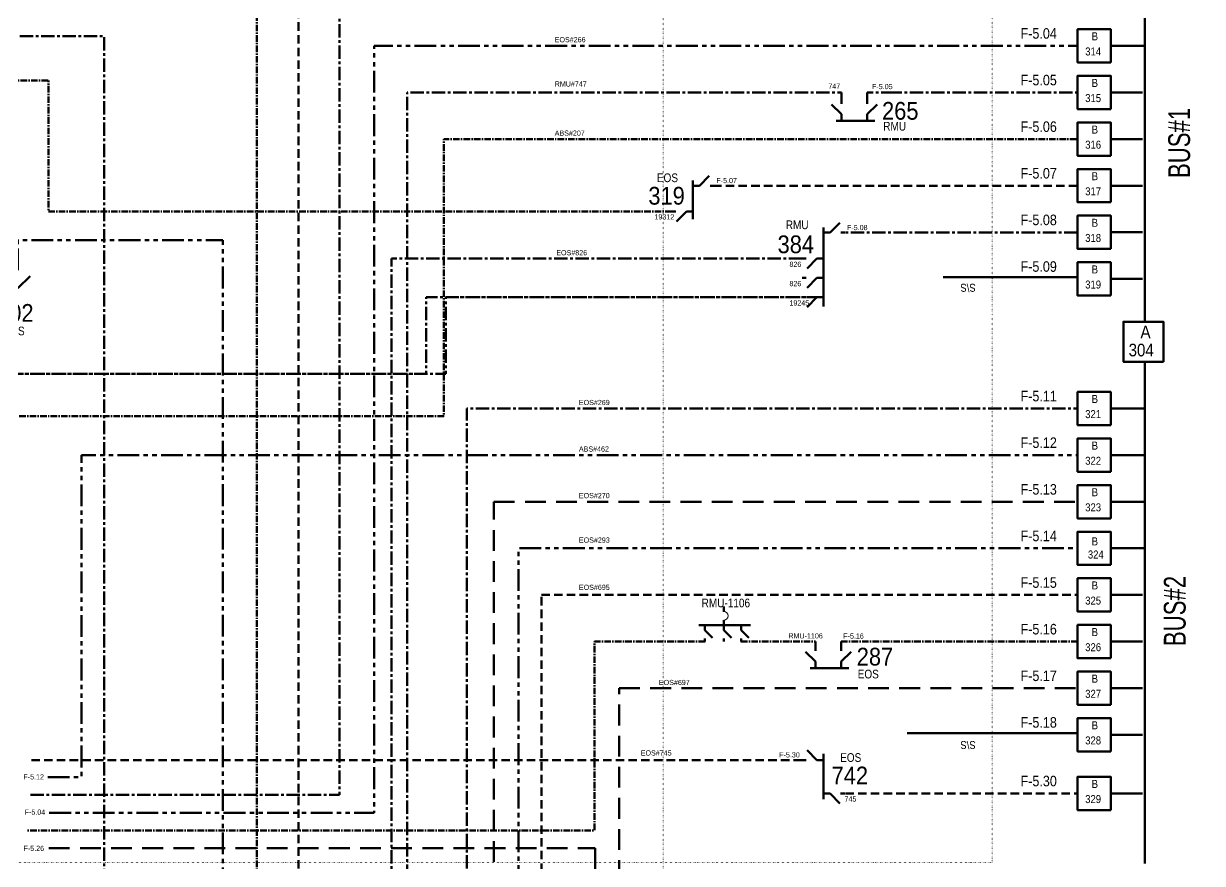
# Model space of a CAD drawing. Header units: metres. Extents: x 65984 to 144644, y -19036 to 23726.
# Drawn here: x 121261 to 121924, y 21146 to 21619 of the extents above; entities that cross this region are included whole.
import ezdxf
from ezdxf.enums import TextEntityAlignment as Align

# ---------------------------------------------------------------- set-up
doc = ezdxf.new("R2010")
doc.units = ezdxf.units.M
doc.header["$MEASUREMENT"] = 0
for name, pattern in [('( Center )', [2, 1.25, -0.25, 0.25, -0.25]), ('( Phantom )', [2.5, 1.25, -0.25, 0.25, -0.25, 0.25, -0.25]), ('DGN Style 1', [0.6, 0, -0.6]), ('HIDDEN2', [2381.25, 1587.5, -793.75])]:
    doc.linetypes.add(name, pattern=pattern)
for name, color, linetype, lineweight in [('d_eos', 111, 'Continuous', 40), ('d_eos no', 121, 'Continuous', 40), ('d_grid line', 7, 'DGN Style 1', 0), ('d_switch', 95, 'Continuous', 40), ('d_ug cable', 95, 'Continuous', 40), ('d_ug main line', 95, 'Continuous', 40), ('FDR  1  16', 234, 'Continuous', 40), ('FDR  5  12', 55, 'Continuous', 40), ('GRID STATION  04', 7, 'Continuous', 40), ('GRID STATION 01', 7, 'Continuous', 40), ('Level 37', 7, 'Continuous', 0), ('O H MAIN FEEDER', 4, 'Continuous', 100)]:
    doc.layers.add(name, color=color, linetype=linetype, lineweight=lineweight)
doc.styles.add('Style-Arial', font='arial.ttf')
doc.styles.add('Style-msdefault', font='msdefault.shx')

# ---------------------------------------------------------------- blocks, each defined once
blk = doc.blocks.new('*U986')
at = {"layer": 'FDR  5  12', "color": 112, "linetype": '( Phantom )', "lineweight": 158, "ltscale": 9.8, "flags": 128}
blk.add_lwpolyline([(440.57, -90.64), (459.56, -90.64), (459.56, 90.64), (1019.69, 90.64)], dxfattribs=at)
blk = doc.blocks.new('*U3890')
at = {"layer": 'd_eos', "color": 7, "linetype": 'Continuous', "lineweight": 211, "ltscale": 0.452689}
for p, q in [((-0.7, 16), (-0.7, 11.3)), ((-0.7, 3.6), (-0.7, -1.1)), ((-23.6, -1.1), (23.6, -1.1)), ((-18, -1.1), (-18, -5.7)), ((-18, -5.7), (-11, -12.5)), ((-0.7, -1.1), (-0.7, -5.7)), ((-0.7, -5.7), (6.3, -12.5)), ((14.9, -1.1), (14.9, -5.7)), ((14.9, -5.7), (21.9, -12.5)), ((-18, -13.2), (-18, -16)), ((-0.7, -13.2), (-0.7, -16)), ((14.9, -13.2), (14.9, -16))]:
    blk.add_line(p, q, dxfattribs=at)
at = {"layer": 'd_ug cable', "color": 2, "linetype": 'Continuous', "lineweight": 0}
blk.add_arc((-0.7, 7.5), 3.88, 270, 90, dxfattribs=at)

msp = doc.modelspace()

# ---------------------------------------------------------------- linework, layer by layer
at = {"layer": 'd_eos', "color": 7, "linetype": 'Continuous', "lineweight": 211, "ltscale": 0.54966}
for p, q in [((121721.37, 21567.48), (121715.76, 21572.92)), ((121721.37, 21573.44), (121721.37, 21575.71)), ((121735.87, 21573.44), (121735.87, 21575.71)), ((121735.88, 21567.48), (121741.49, 21572.93)), ((121721.37, 21563.75), (121721.37, 21567.48)), ((121735.88, 21563.75), (121735.88, 21567.48)), ((121740.22, 21563.75), (121718.47, 21563.75)), ((121641.62, 21527.33), (121647.06, 21532.95)), ((121637.89, 21508.48), (121637.89, 21530.23)), ((121637.89, 21527.33), (121641.62, 21527.33)), ((121647.58, 21527.33), (121649.85, 21527.33)), ((121628.2, 21512.83), (121625.93, 21512.83)), ((121634.16, 21512.83), (121628.71, 21507.21)), ((121637.89, 21512.83), (121634.16, 21512.83)), ((121715.04, 21500.89), (121720.49, 21506.5)), ((121711.31, 21459.41), (121711.31, 21503.79)), ((121711.31, 21500.89), (121715.04, 21500.89)), ((121721.01, 21500.89), (121723.27, 21500.89)), ((121701.62, 21486.38), (121699.35, 21486.38)), ((121707.59, 21486.38), (121702.14, 21480.77)), ((121711.31, 21486.38), (121707.59, 21486.38)), ((121701.62, 21475.51), (121699.35, 21475.51)), ((121707.59, 21475.51), (121702.14, 21469.9)), ((121711.31, 21475.51), (121707.59, 21475.51)), ((121701.62, 21464.64), (121699.35, 21464.64)), ((121707.59, 21464.64), (121702.14, 21459.02)), ((121711.31, 21464.64), (121707.59, 21464.64)), ((121706.71, 21265.5), (121706.71, 21267.77)), ((121721.21, 21265.5), (121721.21, 21267.77)), ((121706.71, 21259.54), (121701.1, 21264.98)), ((121721.22, 21259.54), (121726.83, 21264.99)), ((121725.56, 21255.81), (121703.81, 21255.81)), ((121706.71, 21255.81), (121706.71, 21259.54)), ((121721.22, 21255.81), (121721.22, 21259.54)), ((121707.47, 21203.98), (121702.02, 21209.59)), ((121701.5, 21203.98), (121699.24, 21203.98)), ((121711.2, 21203.98), (121707.47, 21203.98)), ((121711.25, 21182.11), (121711.25, 21207.65)), ((121711.25, 21185.31), (121714.97, 21185.31)), ((121714.97, 21185.31), (121720.42, 21179.7)), ((121720.94, 21185.31), (121723.21, 21185.31))]:
    msp.add_line(p, q, dxfattribs=at)
at = {"layer": 'd_eos', "color": 7, "linetype": 'Continuous', "lineweight": 211, "ltscale": 0.625574}
msp.add_line((121258.25, 21469.67), (121265.11, 21476.33), dxfattribs=at)
at = {"layer": 'd_grid line', "color": 7, "linetype": 'DGN Style 1', "lineweight": 0, "flags": 128}
for points in [[(120816.18, 21146.41), (120816.18, 21746.42), (121806.14, 21746.42), (121806.14, 21146.41)], [(122066.78, 21740.77), (121621.13, 21740.77), (121621.13, 20794.93), (122066.78, 20794.93)]]:
    msp.add_lwpolyline(points, close=True, dxfattribs=at)
at = {"layer": 'd_ug cable', "color": 1, "linetype": 'HIDDEN2', "lineweight": 140, "ltscale": 0.003}
msp.add_lwpolyline([(121291.27, 21114.44), (121415.96, 21114.44), (121415.96, 21658.5), (121854.14, 21658.5)], dxfattribs=at)
at = {"layer": 'd_ug cable', "color": 30, "linetype": 'HIDDEN2', "lineweight": 158, "ltscale": 0.003}
msp.add_lwpolyline([(121649.22, 21527.33), (121854.14, 21527.33)], dxfattribs=at)
at = {"layer": 'd_ug cable', "color": 131, "linetype": 'HIDDEN2', "lineweight": 158, "ltscale": 0.003}
msp.add_lwpolyline([(121265.72, 20769.63), (121485.2, 20769.63), (121485.2, 20769.63), (121552.67, 20769.63), (121552.67, 21297.01), (121854.14, 21297.01)], dxfattribs=at)
at = {"layer": 'd_ug cable', "color": 11, "linetype": 'HIDDEN2', "lineweight": 158, "ltscale": 0.003}
for points in [[(121265.86, 21203.98), (121699.24, 21203.98)], [(121723.63, 21185.31), (121854.14, 21185.31)]]:
    msp.add_lwpolyline(points, dxfattribs=at)
at = {"layer": 'd_ug main line', "color": 231, "linetype": '( Center )', "lineweight": 158, "ltscale": 2.94}
for p, q in [((121706.71, 21267.77), (121706.71, 21270.78)), ((121721.21, 21267.77), (121721.21, 21270.78))]:
    msp.add_line(p, q, dxfattribs=at)
at = {"layer": 'd_ug main line', "color": 3, "linetype": '( Center )', "lineweight": 140, "ltscale": 2.94, "flags": 128}
msp.add_lwpolyline([(121264.96, 21124.44), (121392.56, 21124.44), (121392.56, 21684.33), (121854.14, 21684.33)], dxfattribs=at)
at = {"layer": 'd_ug main line', "color": 234, "linetype": '( Phantom )', "lineweight": 158, "ltscale": 9.8, "flags": 128}
msp.add_lwpolyline([(121275.9, 21174.44), (121458.57, 21174.44), (121458.57, 21606.03), (121854.14, 21606.03)], dxfattribs=at)
at = {"layer": 'd_ug main line', "color": 30, "linetype": '( Center )', "lineweight": 158, "ltscale": 2.94, "flags": 128}
for points in [[(120201.34, 21586.56), (121275.38, 21586.56)], [(121625.93, 21512.83), (121275.38, 21512.83), (121275.38, 21586.56)]]:
    msp.add_lwpolyline(points, dxfattribs=at)
at = {"layer": 'd_ug main line', "color": 6, "linetype": '( Center )', "lineweight": 158, "ltscale": 2.94, "flags": 128}
msp.add_lwpolyline([(120277.05, 21397.69), (121497.76, 21397.69), (121497.76, 21553.57), (121854.14, 21553.57)], dxfattribs=at)
at = {"layer": 'd_ug main line', "color": 13, "linetype": '( Phantom )', "lineweight": 140, "ltscale": 9.8, "flags": 128}
msp.add_lwpolyline([(121258.25, 21479.73), (121258.25, 21496.61), (121373.56, 21496.61), (121373.56, 20923.96)], dxfattribs=at)
at = {"layer": 'd_ug main line', "color": 55, "linetype": 'HIDDEN2', "lineweight": 140, "ltscale": 0.00735}
msp.add_lwpolyline([(121273.81, 20989.34), (121525.93, 20989.34), (121525.93, 21349.48), (121854.14, 21349.48)], dxfattribs=at)
at = {"layer": 'd_ug main line', "color": 36, "linetype": '( Phantom )', "lineweight": 158, "ltscale": 9.8, "flags": 128}
msp.add_lwpolyline([(121272.9, 20757.62), (121516.02, 20757.62), (121516.02, 20757.68), (121539.76, 20757.68), (121539.76, 21323.25), (121854.14, 21323.25)], dxfattribs=at)
at = {"layer": 'd_ug main line', "color": 231, "linetype": '( Center )', "lineweight": 158, "ltscale": 2.94, "flags": 128}
for points in [[(121644.68, 21270.78), (121582.49, 21270.78), (121582.49, 21164.44), (121263.11, 21164.44)], [(121664.89, 21270.78), (121706.71, 21270.78)], [(121721.21, 21270.78), (121854.14, 21270.78)]]:
    msp.add_lwpolyline(points, dxfattribs=at)
at = {"layer": 'd_ug main line', "color": 18, "linetype": 'HIDDEN2', "lineweight": 140, "ltscale": 0.00735}
for points in [[(121411.98, 21101.09), (121596.38, 21101.09), (121596.38, 21244.55)], [(121596.38, 21244.55), (121854.14, 21244.55)]]:
    msp.add_lwpolyline(points, dxfattribs=at)
at = {"layer": 'd_ug main line', "color": 135, "linetype": 'HIDDEN2', "lineweight": 140, "ltscale": 0.00735}
msp.add_lwpolyline([(121275.68, 21154.44), (121582.83, 21154.44), (121582.83, 20940.97), (121727.78, 20940.97)], dxfattribs=at)
at = {"layer": 'FDR  1  16', "color": 211, "linetype": '( Center )', "lineweight": 140, "ltscale": 6}
msp.add_line((121721.37, 21575.71), (121721.37, 21579.8), dxfattribs=at)
at = {"layer": 'FDR  1  16', "color": 231, "linetype": '( Center )', "lineweight": 140, "ltscale": 6, "flags": 128}
msp.add_lwpolyline([(121278.36, 20935.79), (121306.73, 20935.79), (121306.73, 21611.44), (121212.17, 21611.44), (121212.17, 21874.47), (121039.1, 21874.47)], dxfattribs=at)
at = {"layer": 'FDR  1  16', "color": 191, "linetype": '( Center )', "lineweight": 158, "ltscale": 6, "flags": 128}
for points in [[(120518.78, 21658.34), (120556.88, 21658.34), (120556.88, 21593.97), (121208.3, 21593.97), (121208.3, 21421.48), (121487.8, 21421.48), (121487.8, 21464.64), (121699.35, 21464.64)], [(120529.95, 21658.34), (120568.05, 21658.34), (120568.05, 21593.97), (121219.47, 21593.97), (121219.47, 21421.48), (121498.98, 21421.48), (121498.98, 21464.64), (121710.53, 21464.64)], [(121854.14, 21500.89), (121722.86, 21500.89)], [(121699.35, 21486.38), (121468.36, 21486.38), (121468.36, 20178.15)]]:
    msp.add_lwpolyline(points, dxfattribs=at)
at = {"layer": 'FDR  1  16', "color": 1, "linetype": '( Center )', "lineweight": 140, "ltscale": 6, "flags": 128}
msp.add_lwpolyline([(121265.25, 21184.44), (121439.02, 21184.44), (121439.02, 21632.27), (121854.14, 21632.27)], dxfattribs=at)
at = {"layer": 'FDR  1  16', "color": 211, "linetype": '( Center )', "lineweight": 140, "ltscale": 6, "flags": 128}
msp.add_lwpolyline([(121276.45, 21134.44), (121477.11, 21134.44), (121477.11, 21579.8), (121721.37, 21579.8)], dxfattribs=at)
at = {"layer": 'FDR  1  16', "color": 134, "linetype": '( Center )', "lineweight": 140, "ltscale": 6, "flags": 128}
for points in [[(121735.87, 21575.71), (121735.87, 21579.8), (121747.91, 21579.8)], [(121747.91, 21579.8), (121854.14, 21579.8)]]:
    msp.add_lwpolyline(points, dxfattribs=at)
at = {"layer": 'FDR  1  16', "color": 241, "linetype": '( Center )', "lineweight": 158, "ltscale": 6, "flags": 128}
msp.add_lwpolyline([(121284.39, 20997.42), (121510.7, 20997.42), (121510.7, 21401.95), (121854.14, 21401.95)], dxfattribs=at)
at = {"layer": 'GRID STATION 01', "lineweight": 211, "ltscale": 0.379284}
for p, q in [((121892.09, 21450.75), (121892.09, 21704.7)), ((121892.09, 21145.92), (121892.09, 21428.34))]:
    msp.add_line(p, q, dxfattribs=at)
at = {"layer": 'GRID STATION 01', "color": 234, "lineweight": 70, "ltscale": 0.379284}
msp.add_line((121892.09, 21606.03), (121872.87, 21606.03), dxfattribs=at)
at = {"layer": 'GRID STATION 01', "color": 134, "lineweight": 70, "ltscale": 0.379284}
msp.add_line((121890.72, 21579.8), (121872.87, 21579.8), dxfattribs=at)
at = {"layer": 'GRID STATION 01', "color": 6, "lineweight": 70, "ltscale": 0.379284}
msp.add_line((121890.72, 21553.57), (121872.87, 21553.57), dxfattribs=at)
at = {"layer": 'GRID STATION 01', "color": 30, "lineweight": 70, "ltscale": 0.379284}
msp.add_line((121890.72, 21527.33), (121872.87, 21527.33), dxfattribs=at)
at = {"layer": 'GRID STATION 01', "color": 191, "lineweight": 70, "ltscale": 0.379284}
msp.add_line((121890.72, 21501.1), (121872.87, 21501.1), dxfattribs=at)
at = {"layer": 'GRID STATION 01', "lineweight": 70, "ltscale": 0.379284}
msp.add_line((121890.72, 21474.87), (121872.87, 21474.87), dxfattribs=at)
at = {"layer": 'GRID STATION 01', "color": 241, "lineweight": 70, "ltscale": 0.379284}
msp.add_line((121892.09, 21401.95), (121872.87, 21401.95), dxfattribs=at)
at = {"layer": 'GRID STATION 01', "color": 112, "lineweight": 70, "ltscale": 0.379284}
msp.add_line((121892.09, 21375.71), (121872.87, 21375.71), dxfattribs=at)
at = {"layer": 'GRID STATION 01', "color": 55, "lineweight": 70, "ltscale": 0.379284}
msp.add_line((121891.51, 21349.48), (121872.87, 21349.48), dxfattribs=at)
at = {"layer": 'GRID STATION 01', "color": 36, "lineweight": 70, "ltscale": 0.379284}
msp.add_line((121892.09, 21323.25), (121872.87, 21323.25), dxfattribs=at)
at = {"layer": 'GRID STATION 01', "color": 131, "lineweight": 70, "ltscale": 0.379284}
msp.add_line((121890.72, 21297.01), (121872.87, 21297.01), dxfattribs=at)
at = {"layer": 'GRID STATION 01', "color": 231, "lineweight": 70, "ltscale": 0.379284}
msp.add_line((121890.72, 21270.78), (121872.87, 21270.78), dxfattribs=at)
at = {"layer": 'GRID STATION 01', "color": 18, "lineweight": 70, "ltscale": 0.379284}
msp.add_line((121890.72, 21244.55), (121872.87, 21244.55), dxfattribs=at)
at = {"layer": 'GRID STATION 01', "color": 4, "lineweight": 70, "ltscale": 0.379284}
msp.add_line((121890.72, 21218.31), (121872.87, 21218.31), dxfattribs=at)
at = {"layer": 'GRID STATION 01', "color": 11, "lineweight": 70, "ltscale": 0.379284}
msp.add_line((121890.72, 21185.31), (121872.87, 21185.31), dxfattribs=at)
at = {"layer": 'GRID STATION 01', "color": 234, "lineweight": 70, "ltscale": 0.379284, "flags": 128}
msp.add_lwpolyline([(121872.87, 21596.67), (121872.87, 21615.4), (121854.14, 21615.4), (121854.14, 21596.67)], close=True, dxfattribs=at)
at = {"layer": 'GRID STATION 01', "color": 134, "lineweight": 70, "ltscale": 0.379284, "flags": 128}
msp.add_lwpolyline([(121872.87, 21570.43), (121872.87, 21589.17), (121854.14, 21589.17), (121854.14, 21570.43)], close=True, dxfattribs=at)
at = {"layer": 'GRID STATION 01', "color": 6, "lineweight": 70, "ltscale": 0.379284, "flags": 128}
msp.add_lwpolyline([(121872.87, 21544.2), (121872.87, 21562.93), (121854.14, 21562.93), (121854.14, 21544.2)], close=True, dxfattribs=at)
at = {"layer": 'GRID STATION 01', "color": 30, "lineweight": 70, "ltscale": 0.379284, "flags": 128}
msp.add_lwpolyline([(121872.87, 21517.97), (121872.87, 21536.7), (121854.14, 21536.7), (121854.14, 21517.97)], close=True, dxfattribs=at)
at = {"layer": 'GRID STATION 01', "color": 191, "lineweight": 70, "ltscale": 0.379284, "flags": 128}
msp.add_lwpolyline([(121872.87, 21491.73), (121872.87, 21510.47), (121854.14, 21510.47), (121854.14, 21491.73)], close=True, dxfattribs=at)
at = {"layer": 'GRID STATION 01', "color": 1, "lineweight": 70, "ltscale": 0.379284, "flags": 128}
for points in [[(121872.87, 21465.5), (121872.87, 21484.23), (121854.14, 21484.23), (121854.14, 21465.5)], [(121902.48, 21428.27), (121902.48, 21450.75), (121880, 21450.75), (121880, 21428.27)]]:
    msp.add_lwpolyline(points, close=True, dxfattribs=at)
at = {"layer": 'GRID STATION 01', "color": 241, "lineweight": 70, "ltscale": 0.379284, "flags": 128}
msp.add_lwpolyline([(121872.87, 21392.58), (121872.87, 21411.31), (121854.14, 21411.31), (121854.14, 21392.58)], close=True, dxfattribs=at)
at = {"layer": 'GRID STATION 01', "color": 112, "lineweight": 70, "ltscale": 0.379284, "flags": 128}
msp.add_lwpolyline([(121872.87, 21366.35), (121872.87, 21385.08), (121854.14, 21385.08), (121854.14, 21366.35)], close=True, dxfattribs=at)
at = {"layer": 'GRID STATION 01', "color": 55, "lineweight": 70, "ltscale": 0.379284, "flags": 128}
msp.add_lwpolyline([(121872.87, 21340.11), (121872.87, 21358.85), (121854.14, 21358.85), (121854.14, 21340.11)], close=True, dxfattribs=at)
at = {"layer": 'GRID STATION 01', "color": 36, "lineweight": 70, "ltscale": 0.379284, "flags": 128}
msp.add_lwpolyline([(121872.87, 21313.88), (121872.87, 21332.61), (121854.14, 21332.61), (121854.14, 21313.88)], close=True, dxfattribs=at)
at = {"layer": 'GRID STATION 01', "color": 131, "lineweight": 70, "ltscale": 0.379284, "flags": 128}
msp.add_lwpolyline([(121872.87, 21287.65), (121872.87, 21306.38), (121854.14, 21306.38), (121854.14, 21287.65)], close=True, dxfattribs=at)
at = {"layer": 'GRID STATION 01', "color": 231, "lineweight": 70, "ltscale": 0.379284, "flags": 128}
msp.add_lwpolyline([(121872.87, 21261.41), (121872.87, 21280.15), (121854.14, 21280.15), (121854.14, 21261.41)], close=True, dxfattribs=at)
at = {"layer": 'GRID STATION 01', "color": 18, "lineweight": 70, "ltscale": 0.379284, "flags": 128}
msp.add_lwpolyline([(121872.87, 21235.18), (121872.87, 21253.91), (121854.14, 21253.91), (121854.14, 21235.18)], close=True, dxfattribs=at)
at = {"layer": 'GRID STATION 01', "color": 4, "lineweight": 70, "ltscale": 0.379284, "flags": 128}
msp.add_lwpolyline([(121872.87, 21208.95), (121872.87, 21227.68), (121854.14, 21227.68), (121854.14, 21208.95)], close=True, dxfattribs=at)
at = {"layer": 'GRID STATION 01', "color": 11, "lineweight": 70, "ltscale": 0.379284, "flags": 128}
msp.add_lwpolyline([(121872.87, 21175.95), (121872.87, 21194.68), (121854.14, 21194.68), (121854.14, 21175.95)], close=True, dxfattribs=at)
at = {"layer": 'O H MAIN FEEDER', "lineweight": 140, "ltscale": 9.8}
for p, q in [((121854.14, 21475.82), (121778.62, 21475.82)), ((121854.14, 21219.27), (121758.44, 21219.27))]:
    msp.add_line(p, q, dxfattribs=at)

# ---------------------------------------------------------------- block references
at = {"layer": 'd_eos', "color": 7, "linetype": 'Continuous', "lineweight": 211, "ltscale": 0.452689, "xscale": 0.6155603960373565, "yscale": 0.6155603960373565, "zscale": 0.6155603960373565, "rotation": 359.9999999999999}
msp.add_blockref('*U3890', (121655.73, 21280.62), dxfattribs=at)
at = {"layer": 'FDR  5  12', "color": 112, "linetype": '( Phantom )', "lineweight": 158, "ltscale": 9.8}
msp.add_blockref('*U986', (120834.45, 21285.08), dxfattribs=at)

# ---------------------------------------------------------------- texts
at = {"layer": 'd_eos no', "color": 7, "linetype": 'Continuous', "lineweight": 140, "style": 'Style-Arial', "width": 0.88}
for s, p in [('265', (121744.21, 21564.45)), ('319', (121612.79, 21516.66)), ('384', (121685.46, 21489.33)), ('302', (121246.55, 21450.71)), ('287', (121729.98, 21257.3)), ('742', (121715.85, 21190.41))]:
    msp.add_text(s, height=10, dxfattribs=at).set_placement(p)
at = {"layer": 'd_switch', "color": 2, "linetype": 'Continuous', "lineweight": 30, "style": 'Style-msdefault', "width": 0.857143}
for s, p in [('EOS#266', (121560.13, 21610.94)), ('RMU#747', (121560.13, 21586.04)), ('747', (121714.03, 21584.8)), ('F-5.05', (121738.62, 21584.57)), ('ABS#207', (121560.13, 21558.37)), ('EOS#826', (121561.02, 21491.07)), ('EOS#269', (121573.73, 21406.78)), ('ABS#462', (121573.73, 21380.58)), ('EOS#270', (121573.73, 21354.39)), ('EOS#293', (121573.73, 21329.35)), ('EOS#695', (121573.73, 21302.76)), ('EOS#697', (121618.73, 21249.22)), ('EOS#745', (121608.52, 21209.55))]:
    msp.add_text(s, height=2.92, dxfattribs=at).set_placement(p, align=Align.TOP_LEFT)
at = {"layer": 'd_switch', "color": 30, "linetype": 'Continuous', "lineweight": 30, "style": 'Style-msdefault', "width": 0.857143}
for s, p in [('F-5.07', (121651.06, 21531.68)), ('19312', (121616.24, 21511.24))]:
    msp.add_text(s, height=2.92, dxfattribs=at).set_placement(p, align=Align.TOP_LEFT)
at = {"layer": 'd_switch', "color": 191, "linetype": 'Continuous', "lineweight": 30, "style": 'Style-msdefault', "width": 0.857143}
for s, p in [('F-5.08', (121724.49, 21505.23)), ('826', (121692.15, 21484.56)), ('826', (121692.15, 21473.69)), ('19245', (121692.15, 21462.81))]:
    msp.add_text(s, height=2.92, dxfattribs=at).set_placement(p, align=Align.TOP_LEFT)
at = {"layer": 'd_switch', "color": 231, "linetype": 'Continuous', "lineweight": 30, "style": 'Style-msdefault', "width": 0.857143}
for s, p in [('RMU-1106', (121691.56, 21275.46)), ('F-5.16', (121722.4, 21275.35))]:
    msp.add_text(s, height=2.92, dxfattribs=at).set_placement(p, align=Align.TOP_LEFT)
at = {"layer": 'd_switch', "color": 11, "linetype": 'Continuous', "lineweight": 30, "style": 'Style-msdefault', "width": 0.857143}
for s, p in [('F-5.30', (121697.95, 21208.49)), ('745', (121729.79, 21183.65))]:
    msp.add_text(s, height=2.92, dxfattribs=at).set_placement(p, align=Align.TOP_RIGHT)
at = {"layer": 'd_switch', "color": 112, "linetype": 'Continuous', "lineweight": 30, "style": 'Style-msdefault', "width": 0.857143}
msp.add_text('F-5.12', height=2.92, dxfattribs=at).set_placement((121261.35, 21196.1), align=Align.TOP_LEFT)
at = {"layer": 'd_switch', "color": 121, "linetype": 'Continuous', "lineweight": 30, "style": 'Style-msdefault', "width": 0.857143}
msp.add_text('F-5.04', height=2.92, dxfattribs=at).set_placement((121262.04, 21176.27), align=Align.TOP_LEFT)
at = {"layer": 'd_switch', "color": 135, "linetype": 'Continuous', "lineweight": 30, "style": 'Style-msdefault', "width": 0.857143}
msp.add_text('F-5.26', height=2.92, dxfattribs=at).set_placement((121261.41, 21155.87), align=Align.TOP_LEFT)
at = {"layer": 'GRID STATION  04', "color": 121, "linetype": 'Continuous', "lineweight": 70, "style": 'Style-msdefault', "width": 0.888889}
for p in [(121796.92, 21467.63), (121796.92, 21210.29)]:
    msp.add_text('S\\S', height=4.5, rotation=180, dxfattribs=at).set_placement(p, align=Align.TOP_LEFT)
at = {"layer": 'GRID STATION 01', "linetype": 'Continuous', "lineweight": 40, "style": 'Style-msdefault', "width": 0.888889}
for s, height, p in [('F-5.04', 5.94, (121822.11, 21615.98)), ('F-5.05', 5.94, (121822.11, 21589.74)), ('F-5.06', 5.94, (121822.11, 21563.51)), ('F-5.07', 5.94, (121822.11, 21537.27)), ('F-5.08', 5.94, (121822.11, 21511.04)), ('F-5.09', 5.94, (121822.11, 21484.81)), ('B', 4.5, (121862.13, 21482.45)), ('319', 4.5, (121858.47, 21473.94)), ('A', 7.13, (121889.58, 21448.62)), ('304', 7.128, (121882.89, 21438.4)), ('F-5.11', 5.94, (121822.11, 21411.89)), ('F-5.12', 5.94, (121822.11, 21385.66)), ('F-5.13', 5.94, (121822.11, 21359.42)), ('F-5.14', 5.94, (121822.11, 21333.19)), ('F-5.15', 5.94, (121822.11, 21306.96)), ('F-5.16', 5.94, (121822.11, 21280.72)), ('F-5.18', 5.94, (121822.11, 21228.26)), ('F-5.30', 5.94, (121822.11, 21195.26))]:
    msp.add_text(s, height=height, dxfattribs=at).set_placement(p, align=Align.TOP_LEFT)
at = {"layer": 'GRID STATION 01', "color": 234, "linetype": 'Continuous', "lineweight": 40, "style": 'Style-msdefault', "width": 0.888889}
for s, p in [('B', (121862.13, 21613.62)), ('314', (121858.47, 21605.11))]:
    msp.add_text(s, height=4.5, dxfattribs=at).set_placement(p, align=Align.TOP_LEFT)
at = {"layer": 'GRID STATION 01', "color": 134, "linetype": 'Continuous', "lineweight": 40, "style": 'Style-msdefault', "width": 0.888889}
for s, p in [('B', (121862.13, 21587.39)), ('315', (121858.47, 21578.87))]:
    msp.add_text(s, height=4.5, dxfattribs=at).set_placement(p, align=Align.TOP_LEFT)
at = {"layer": 'GRID STATION 01', "linetype": 'Continuous', "lineweight": 40, "style": 'Style-Arial', "width": 0.727273}
for s, p in [('BUS#1', (121911.3, 21551.38)), ('BUS#2', (121908.82, 21287.99))]:
    msp.add_text(s, height=12.269, rotation=90, dxfattribs=at).set_placement(p, align=Align.MIDDLE_CENTER)
at = {"layer": 'GRID STATION 01', "color": 6, "linetype": 'Continuous', "lineweight": 40, "style": 'Style-msdefault', "width": 0.888889}
for s, p in [('B', (121862.13, 21561.15)), ('316', (121858.47, 21552.64))]:
    msp.add_text(s, height=4.5, dxfattribs=at).set_placement(p, align=Align.TOP_LEFT)
at = {"layer": 'GRID STATION 01', "color": 30, "linetype": 'Continuous', "lineweight": 40, "style": 'Style-msdefault', "width": 0.888889}
for s, p in [('B', (121862.13, 21534.92)), ('317', (121858.47, 21526.41))]:
    msp.add_text(s, height=4.5, dxfattribs=at).set_placement(p, align=Align.TOP_LEFT)
at = {"layer": 'GRID STATION 01', "color": 191, "linetype": 'Continuous', "lineweight": 40, "style": 'Style-msdefault', "width": 0.888889}
for s, p in [('B', (121862.13, 21508.68)), ('318', (121858.47, 21500.17))]:
    msp.add_text(s, height=4.5, dxfattribs=at).set_placement(p, align=Align.TOP_LEFT)
at = {"layer": 'GRID STATION 01', "color": 241, "linetype": 'Continuous', "lineweight": 40, "style": 'Style-msdefault', "width": 0.888889}
for s, p in [('B', (121862.13, 21409.53)), ('321', (121858.47, 21401.02))]:
    msp.add_text(s, height=4.5, dxfattribs=at).set_placement(p, align=Align.TOP_LEFT)
at = {"layer": 'GRID STATION 01', "color": 112, "linetype": 'Continuous', "lineweight": 40, "style": 'Style-msdefault', "width": 0.888889}
for s, p in [('B', (121862.13, 21383.3)), ('322', (121858.47, 21374.79))]:
    msp.add_text(s, height=4.5, dxfattribs=at).set_placement(p, align=Align.TOP_LEFT)
at = {"layer": 'GRID STATION 01', "color": 55, "linetype": 'Continuous', "lineweight": 40, "style": 'Style-msdefault', "width": 0.888889}
for s, p in [('B', (121862.13, 21357.07)), ('323', (121858.47, 21348.55))]:
    msp.add_text(s, height=4.5, dxfattribs=at).set_placement(p, align=Align.TOP_LEFT)
at = {"layer": 'GRID STATION 01', "color": 36, "linetype": 'Continuous', "lineweight": 40, "style": 'Style-msdefault', "width": 0.888889}
for s, p in [('B', (121862.13, 21329.39)), ('324', (121859.97, 21322.02))]:
    msp.add_text(s, height=4.5, dxfattribs=at).set_placement(p, align=Align.TOP_LEFT)
at = {"layer": 'GRID STATION 01', "color": 131, "linetype": 'Continuous', "lineweight": 40, "style": 'Style-msdefault', "width": 0.888889}
for s, p in [('B', (121862.13, 21304.6)), ('325', (121858.47, 21296.09))]:
    msp.add_text(s, height=4.5, dxfattribs=at).set_placement(p, align=Align.TOP_LEFT)
at = {"layer": 'GRID STATION 01', "color": 231, "linetype": 'Continuous', "lineweight": 40, "style": 'Style-msdefault', "width": 0.888889}
for s, p in [('B', (121862.13, 21278.37)), ('326', (121858.47, 21269.85))]:
    msp.add_text(s, height=4.5, dxfattribs=at).set_placement(p, align=Align.TOP_LEFT)
at = {"layer": 'GRID STATION 01', "color": 18, "linetype": 'Continuous', "lineweight": 40, "style": 'Style-msdefault', "width": 0.888889}
for s, height, p in [('F-5.17', 5.94, (121822.11, 21254.49)), ('B', 4.5, (121862.13, 21252.13)), ('327', 4.5, (121858.47, 21243.62))]:
    msp.add_text(s, height=height, dxfattribs=at).set_placement(p, align=Align.TOP_LEFT)
at = {"layer": 'GRID STATION 01', "color": 4, "linetype": 'Continuous', "lineweight": 40, "style": 'Style-msdefault', "width": 0.888889}
for s, p in [('B', (121862.13, 21225.9)), ('328', (121858.47, 21217.39))]:
    msp.add_text(s, height=4.5, dxfattribs=at).set_placement(p, align=Align.TOP_LEFT)
at = {"layer": 'GRID STATION 01', "color": 11, "linetype": 'Continuous', "lineweight": 40, "style": 'Style-msdefault', "width": 0.888889}
for s, p in [('B', (121862.13, 21192.9)), ('329', (121858.47, 21184.39))]:
    msp.add_text(s, height=4.5, dxfattribs=at).set_placement(p, align=Align.TOP_LEFT)
at = {"layer": 'Level 37', "color": 7, "linetype": 'Continuous', "lineweight": 100, "style": 'Style-msdefault', "width": 0.86}
for s, p in [('RMU', (121757.74, 21558.33)), ('EOS', (121629.48, 21529.32)), ('RMU', (121702.91, 21502.88)), ('RMU-1106', (121670, 21290.04)), ('EOS', (121742.42, 21250.04)), ('EOS', (121732.54, 21203.07))]:
    msp.add_text(s, height=4.9, rotation=359.99963, dxfattribs=at).set_placement(p, align=Align.RIGHT)
msp.add_text('EOS', height=4.9, rotation=0.00037, dxfattribs=at).set_placement((121262.04, 21448), align=Align.TOP_RIGHT)

doc.saveas('drawing.dxf')
